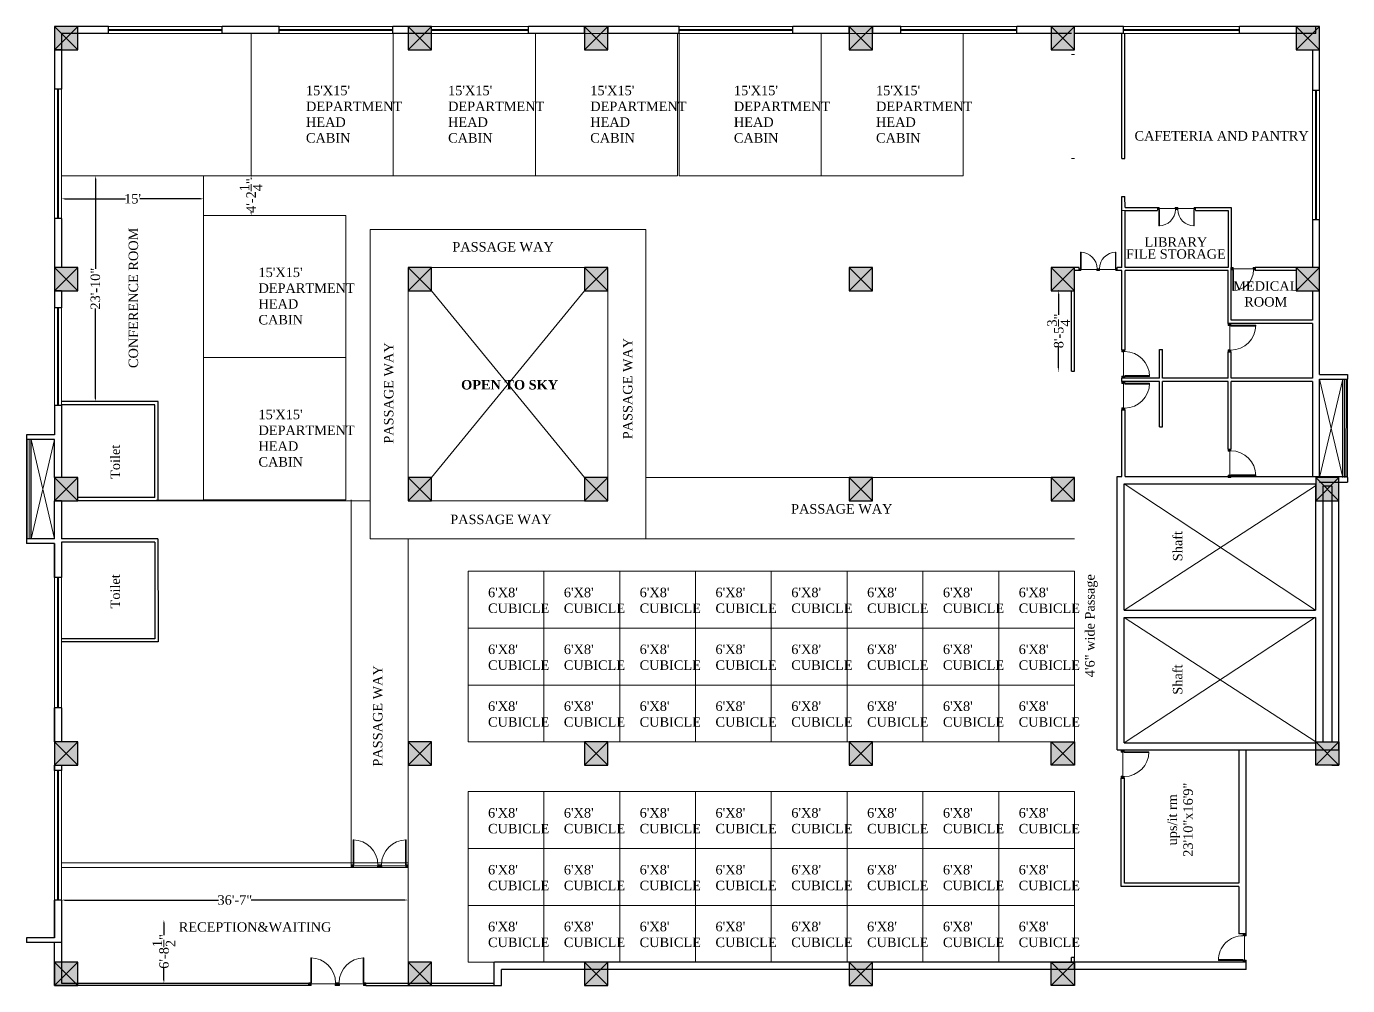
# Model space of a CAD drawing. Header units: inches. Extents: x 327481 to 195042051, y -335014 to 44773228.
# Drawn here: x 352058 to 353731, y -329941 to -328726 of the extents above; entities that cross this region are included whole.
import ezdxf

# ---------------------------------------------------------------- set-up
doc = ezdxf.new("R2010")
doc.units = ezdxf.units.IN
doc.header["$MEASUREMENT"] = 0
doc.linetypes.add('ACAD_ISO10W100', pattern=[18, 12, -3, 0, -3])
for name, color, linetype in [('AREA', 132, 'Continuous'), ('center', 146, 'Continuous'), ('PATHWAY', 19, 'Continuous')]:
    doc.layers.add(name, color=color, linetype=linetype)
for name, color, linetype, lineweight in [('column 1', 146, 'Continuous', 30), ('DOOR', 47, 'Continuous', 9), ('ele1', 1, 'Continuous', 13), ('FLOOR--', 11, 'Continuous', 13), ('furniture', 251, 'Continuous', 13), ('GLASS', 140, 'Continuous', 5), ('ser.duct', 131, 'Continuous', 5), ('TEXT', 7, 'Continuous', 0), ('WALL', 12, 'Continuous', 30)]:
    doc.layers.add(name, color=color, linetype=linetype, lineweight=lineweight)
doc.styles.get("Standard").update_dxf_attribs({"font": 'times.ttf', "height": 12})
doc.dimstyles.get("Standard").update_dxf_attribs({"dimtxt": 6, "dimasz": 4, "dimexe": 0, "dimexo": 0, "dimgap": 0.09, "dimtad": 0, "dimzin": 0, "dimdsep": 46, "dimlunit": 4, "dimtxsty": 'Standard', "dimcen": 0.09, "dimadec": 0, "dimazin": 0, "dimtfac": 1, "dimtofl": 0, "dimtmove": 0, "dimatfit": 3, "dimfxl": 0, "dimtolj": 1, "dimtzin": 0, "dimarcsym": 0})

# ---------------------------------------------------------------- blocks, each defined once
blk = doc.blocks.new('RTU')
at = {"layer": 'DOOR'}
for points in [[(2799511, -182811), (2799511, -182874), (2799551, -182874), (2799551, -182886), (2799611, -182886), (2799611, -182811)], [(2798637, -183716, 0.009156), (2798637, -183748), (2799511, -183748), (2799511, -183716)], [(2799611, -183811), (2799611, -183736), (2799551, -183736), (2799551, -183748), (2799511, -183748), (2799511, -183811)]]:
    blk.add_hatch(color=256, dxfattribs=at).paths.add_polyline_path(points)
at = {"layer": 'DOOR', "ltscale": 300}
for p, q in [((2799511, -182811), (2799511, -182874)), ((2799611, -182811), (2799511, -182811)), ((2799551, -182874), (2799511, -182874)), ((2799551, -182874), (2799551, -182886)), ((2799611, -182886), (2799551, -182886)), ((2799551, -182886), (2799551, -183736)), ((2799611, -182811), (2799611, -182886)), ((2798637, -183748), (2798637, -183716)), ((2798637, -183716), (2799511, -183716)), ((2799511, -183748), (2798637, -183748)), ((2799511, -183716), (2799511, -183748)), ((2799511, -183811), (2799511, -183748)), ((2799551, -183748), (2799511, -183748)), ((2799611, -183811), (2799511, -183811)), ((2799611, -183736), (2799551, -183736)), ((2799551, -183748), (2799551, -183736)), ((2799611, -183811), (2799611, -183736))]:
    blk.add_line(p, q, dxfattribs=at)
blk.add_arc((2799511, -183748), 874, 90, 180, dxfattribs=at)
blk = doc.blocks.new('COLUMN1')
at = {"layer": 'column 1'}
h = blk.add_hatch(color=256, dxfattribs=at)
h.paths.add_polyline_path([(1, 1), (0, 1), (0.5, 0.5)])
h.paths.add_polyline_path([(1, 1), (0.5, 0.5), (1, 0)])
h.paths.add_polyline_path([(0.5, 0.5), (0, 0), (1, 0)])
h.paths.add_polyline_path([(0.5, 0.5), (0, 1), (0, 0)])
at = {"layer": 'column 1', "lineweight": 0, "ltscale": 0.3}
for p, q in [((0, 1), (1, 0)), ((0, 0), (1, 1))]:
    blk.add_line(p, q, dxfattribs=at)
at = {"layer": 'column 1', "ltscale": 0.3}
for p, q in [((1, 1), (0, 1)), ((0, 1), (0, 0)), ((1, 0), (1, 1)), ((0, 0), (1, 0))]:
    blk.add_line(p, q, dxfattribs=at)
blk = doc.blocks.new('HFGHGF')
at = {"layer": 'DOOR'}
for points in [[(341497.2, -325932.9), (341499.5, -325932.9), (341499.5, -325931.4), (341499.9, -325931.4), (341499.9, -325929.3), (341497.2, -325929.3)], [(341533.2, -325929.3), (341530.5, -325929.3), (341530.5, -325931.4), (341531, -325931.4), (341531, -325932.9), (341533.2, -325932.9)]]:
    blk.add_hatch(color=256, dxfattribs=at).paths.add_polyline_path(points)
h = blk.add_hatch(color=256, dxfattribs=at)
edge = h.paths.add_edge_path()
edge.add_line((341531, -325932.9), (341529.8, -325932.9))
edge.add_line((341529.8, -325932.9), (341529.8, -325964.3))
edge.add_ellipse((341531, -325932.9), major_axis=(22.2, 22.2), ratio=1, start_angle=222.9017, end_angle=225)
edge.add_line((341531, -325964.3), (341531, -325932.9))
at = {"layer": 'DOOR', "ltscale": 300}
for p, q in [((341497.2, -325929.3), (341499.9, -325929.3)), ((341497.2, -325929.3), (341497.2, -325932.9)), ((341499.9, -325929.3), (341499.9, -325931.4)), ((341533.2, -325929.3), (341530.5, -325929.3)), ((341530.5, -325929.3), (341530.5, -325931.4)), ((341533.2, -325929.3), (341533.2, -325932.9)), ((341497.2, -325932.9), (341499.5, -325932.9)), ((341499.5, -325931.4), (341499.9, -325931.4)), ((341499.5, -325931.4), (341499.5, -325932.9)), ((341499.9, -325931.4), (341530.5, -325931.4)), ((341529.8, -325964.3), (341529.8, -325932.9)), ((341529.8, -325932.9), (341531, -325932.9)), ((341531, -325931.4), (341530.5, -325931.4)), ((341531, -325931.4), (341531, -325932.9)), ((341533.2, -325932.9), (341531, -325932.9)), ((341531, -325932.9), (341531, -325964.3)), ((341531, -325964.3), (341529.8, -325964.3))]:
    blk.add_line(p, q, dxfattribs=at)
blk.add_ellipse((341531, -325932.9), major_axis=(22.2, 22.2), ratio=1, start_param=2.356194, end_param=3.926991, dxfattribs=at)
blk = doc.blocks.new('FTUTFI')
at = {"layer": 'AREA', "lineweight": 0}
for p, q in [((364829.6, -328816.1), (364589.6, -328816.1)), ((364589.6, -328816.1), (364589.6, -328996.1)), ((364829.6, -328996.1), (364829.6, -328816.1)), ((364589.6, -328996.1), (364829.6, -328996.1))]:
    blk.add_line(p, q, dxfattribs=at)
blk = doc.blocks.new('RS')
at = {"layer": 'AREA', "lineweight": 0}
for p, q in [((364657.1, -328702.8), (364837.1, -328702.8)), ((364657.1, -328882.8), (364657.1, -328702.8)), ((364837.1, -328702.8), (364837.1, -328882.8)), ((364837.1, -328882.8), (364657.1, -328882.8))]:
    blk.add_line(p, q, dxfattribs=at)
blk = doc.blocks.new('*D33')
at = {"layer": 'AREA', "color": 0, "lineweight": -2}
for p, q in [((352106.7, -328944.4), (352183.5, -328944.4)), ((352278.6, -328944.4), (352201.8, -328944.4))]:
    blk.add_line(p, q, dxfattribs=at)
at = {"layer": 'AREA', "color": 0, "lineweight": 0}
for points in [[(352106.7, -328943.7), (352106.7, -328945.1), (352102.7, -328944.4)], [(352278.6, -328943.7), (352278.6, -328945.1), (352282.6, -328944.4)]]:
    blk.add_solid(points, dxfattribs=at)
at = {"layer": 'Defpoints', "color": 0, "lineweight": 0}
for p in [(352102.7, -328944.4), (352282.6, -328944.4), (352282.6, -328944.4)]:
    blk.add_point(p, dxfattribs=at)
at = {"layer": 'AREA', "color": 0, "lineweight": 0, "insert": (352192.6, -328944.4), "char_height": 12, "attachment_point": 5}
blk.add_mtext("\\A1;15'", dxfattribs=at)
blk = doc.blocks.new('*D34')
at = {"layer": 'AREA', "color": 0, "lineweight": -2}
for p, q in [((352145.5, -328915.2), (352145.5, -328915.2)), ((352145.5, -328919.2), (352145.5, -329033)), ((352145.5, -329197.2), (352145.5, -329083.4))]:
    blk.add_line(p, q, dxfattribs=at)
at = {"layer": 'AREA', "color": 0, "lineweight": 0}
for points in [[(352144.9, -328919.2), (352146.2, -328919.2), (352145.5, -328915.2)], [(352144.9, -329197.2), (352146.2, -329197.2), (352145.5, -329201.2)]]:
    blk.add_solid(points, dxfattribs=at)
at = {"layer": 'Defpoints', "color": 0, "lineweight": 0}
for p in [(352145.5, -328915.2), (352145.5, -329201.2), (352145.5, -329201.2)]:
    blk.add_point(p, dxfattribs=at)
at = {"layer": 'AREA', "color": 0, "lineweight": 0, "insert": (352145.5, -329058.2), "char_height": 12, "attachment_point": 5, "rotation": 90}
blk.add_mtext('\\A1;23\'-10"', dxfattribs=at)
blk = doc.blocks.new('*D35')
at = {"layer": 'AREA', "color": 0, "lineweight": -2}
for p, q in [((352342.7, -328919.2), (352342.7, -328919.6)), ((352342.7, -328961.4), (352342.7, -328961))]:
    blk.add_line(p, q, dxfattribs=at)
at = {"layer": 'AREA', "color": 0, "lineweight": 0}
for points in [[(352342, -328919.2), (352343.4, -328919.2), (352342.7, -328915.2)], [(352342, -328961.4), (352343.4, -328961.4), (352342.7, -328965.4)]]:
    blk.add_solid(points, dxfattribs=at)
at = {"layer": 'Defpoints', "color": 0, "lineweight": 0}
for p in [(352342.7, -328915.2), (352342.7, -328965.4), (352342.7, -328965.4)]:
    blk.add_point(p, dxfattribs=at)
at = {"layer": 'AREA', "color": 0, "lineweight": 0, "insert": (352342.7, -328940.3), "char_height": 12, "attachment_point": 5, "rotation": 90}
blk.add_mtext('\\A1;4\'-2{\\H1.000000x;\\S1/4;}"', dxfattribs=at)
blk = doc.blocks.new('*D36')
at = {"layer": 'AREA', "color": 0, "lineweight": -2}
for p, q in [((352232.3, -329861.1), (352232.3, -329877)), ((352232.3, -329933.6), (352232.3, -329917.7)), ((352232.3, -329937.6), (352232.3, -329937.6))]:
    blk.add_line(p, q, dxfattribs=at)
at = {"layer": 'AREA', "color": 0, "lineweight": 0}
for points in [[(352231.6, -329861.1), (352232.9, -329861.1), (352232.3, -329857.1)], [(352231.6, -329933.6), (352232.9, -329933.6), (352232.3, -329937.6)]]:
    blk.add_solid(points, dxfattribs=at)
at = {"layer": 'Defpoints', "color": 0, "lineweight": 0}
for p in [(352232.3, -329857.1), (352232.3, -329857.1), (352232.3, -329937.6)]:
    blk.add_point(p, dxfattribs=at)
at = {"layer": 'AREA', "color": 0, "lineweight": 0, "insert": (352232.3, -329897.4), "char_height": 12, "attachment_point": 5, "rotation": 90}
blk.add_mtext('\\A1;6\'-8{\\H1.000000x;\\S1/2;}"', dxfattribs=at)
blk = doc.blocks.new('*D37')
at = {"layer": 'AREA', "color": 0, "lineweight": -2}
for p, q in [((352102.6, -329832.3), (352102.6, -329832.3)), ((352106.6, -329832.3), (352301.5, -329832.3)), ((352537.5, -329832.3), (352342.7, -329832.3))]:
    blk.add_line(p, q, dxfattribs=at)
at = {"layer": 'AREA', "color": 0, "lineweight": 0}
for points in [[(352106.6, -329831.6), (352106.6, -329833), (352102.6, -329832.3)], [(352537.5, -329831.6), (352537.5, -329833), (352541.5, -329832.3)]]:
    blk.add_solid(points, dxfattribs=at)
at = {"layer": 'Defpoints', "color": 0, "lineweight": 0}
for p in [(352102.6, -329832.3), (352541.5, -329832.3), (352541.5, -329832.3)]:
    blk.add_point(p, dxfattribs=at)
at = {"layer": 'AREA', "color": 0, "lineweight": 0, "insert": (352322.1, -329832.3), "char_height": 12, "attachment_point": 5}
blk.add_mtext('\\A1;36\'-7"', dxfattribs=at)
blk = doc.blocks.new('THR')
at = {"layer": 'AREA', "lineweight": 0}
for p, q in [((365262.4, -329715.9), (365166.4, -329715.9)), ((365166.4, -329715.9), (365166.4, -329787.9)), ((365262.4, -329787.9), (365262.4, -329715.9)), ((365166.4, -329787.9), (365262.4, -329787.9))]:
    blk.add_line(p, q, dxfattribs=at)
blk = doc.blocks.new('EQEJ')
at = {"layer": 'AREA', "lineweight": 0}
blk.add_blockref('THR', (0, 0), dxfattribs=at)
at = {"layer": 'TEXT', "color": 0, "insert": (365191.7, -329736.7), "char_height": 12, "width": 37.428, "attachment_point": 1}
blk.add_mtext("6'X8'\\PCUBICLE", dxfattribs=at)
blk = doc.blocks.new('*D38')
at = {"layer": 'Defpoints', "color": 0, "lineweight": 0}
for p in [(353381.5, -329060.9), (353365.3, -329162.5), (353381.5, -329162.5)]:
    blk.add_point(p, dxfattribs=at)
at = {"layer": 'PATHWAY', "color": 0, "lineweight": -2}
for p, q in [((353365.6, -329060.9), (353365.3, -329060.9)), ((353365.3, -329064.9), (353365.3, -329091.4)), ((353365.3, -329158.5), (353365.3, -329132)), ((353365.6, -329162.5), (353365.3, -329162.5))]:
    blk.add_line(p, q, dxfattribs=at)
at = {"layer": 'PATHWAY', "color": 0, "lineweight": 0}
for points in [[(353364.6, -329064.9), (353365.9, -329064.9), (353365.3, -329060.9)], [(353364.6, -329158.5), (353365.9, -329158.5), (353365.3, -329162.5)]]:
    blk.add_solid(points, dxfattribs=at)
at = {"layer": 'PATHWAY', "color": 0, "lineweight": 0, "insert": (353365.3, -329111.7), "char_height": 12, "attachment_point": 5, "rotation": 90}
blk.add_mtext('\\A1;8\'-5{\\H1.000000x;\\S3/4;}"', dxfattribs=at)

msp = doc.modelspace()

# ---------------------------------------------------------------- hatches: boundary and pattern name
at = {"layer": 'GLASS'}
for points in [[(352162.158, -328729.884), (352162.158, -328731.384), (352306.158, -328731.384), (352306.158, -328729.884)], [(352378.158, -328729.884), (352378.158, -328731.384), (352522.158, -328731.384), (352522.158, -328729.884)], [(352694.052, -328731.423), (352694.052, -328729.923), (352571.052, -328729.923), (352571.052, -328731.423)], [(353028.587, -328731.423), (353028.587, -328729.923), (352884.587, -328729.923), (352884.587, -328731.423)], [(353312.413, -328731.423), (353312.413, -328729.923), (353165.413, -328729.923), (353165.413, -328731.423)], [(353594.456, -328731.423), (353594.456, -328729.923), (353447.456, -328729.923), (353447.456, -328731.423)], [(352097.395, -328969.345), (352098.895, -328969.345), (352098.895, -328805.345), (352097.395, -328805.345)], [(353690.395, -328970.647), (353691.895, -328970.647), (353691.895, -328806.647), (353690.395, -328806.647)], [(352097.395, -329206.237), (352098.895, -329206.237), (352098.895, -329082.237), (352097.395, -329082.237)], [(352097.395, -329424.063), (352097.395, -329589.063), (352098.895, -329589.063), (352098.895, -329424.063)], [(352097.395, -329668.316), (352097.395, -329832.316), (352098.895, -329832.316), (352098.895, -329668.316)]]:
    msp.add_hatch(color=256, dxfattribs=at).paths.add_polyline_path(points)

# ---------------------------------------------------------------- linework, layer by layer
at = {"layer": 'AREA', "lineweight": 0}
for p, q in [((352282.61, -329325.42), (352282.61, -328915.203)), ((352102.615, -329326.78), (352282.61, -329325.42)), ((352224.791, -329326.78), (352493.509, -329326.78)), ((352102.675, -329785.173), (352541.509, -329785.173)), ((352102.675, -329791.173), (352541.509, -329791.173)), ((352541.509, -329791.173), (352541.509, -329911.083))]:
    msp.add_line(p, q, dxfattribs=at)
at = {"layer": 'ele1', "ltscale": 0.3}
for p, q in [((353725.221, -329297.237), (353725.223, -329172.775)), ((353731.129, -329297.237), (353731.132, -329172.775)), ((353690.728, -329465.453), (353448.429, -329305.263)), ((353448.429, -329465.453), (353690.728, -329307.887)), ((353690.728, -329474.19), (353448.429, -329633.088)), ((353448.429, -329474.513), (353690.748, -329632.063))]:
    msp.add_line(p, q, dxfattribs=at)
msp.add_lwpolyline([(352058.172, -329375.062), (352058.172, -329249.01), (352064.084, -329249.01), (352064.084, -329375.062)], close=True, dxfattribs=at)
msp.add_lwpolyline([(352058.172, -329886.09), (352064.084, -329886.09)], dxfattribs=at)
at = {"layer": 'FLOOR--'}
msp.add_line((353445.321, -328959.345), (353449.304, -328959.345), dxfattribs=at)
at = {"layer": 'furniture'}
for p, q in [((352306.158, -328726.104), (352162.158, -328726.104)), ((352306.158, -328735.164), (352162.158, -328735.164)), ((352522.158, -328726.104), (352378.158, -328726.104)), ((352522.158, -328735.164), (352378.158, -328735.164)), ((352694.052, -328726.143), (352571.052, -328726.143)), ((352694.052, -328735.203), (352571.052, -328735.203)), ((353028.587, -328726.143), (352884.587, -328726.143)), ((353028.587, -328735.203), (352884.587, -328735.203)), ((353312.413, -328726.143), (353165.413, -328726.143)), ((353312.413, -328735.203), (353165.413, -328735.203)), ((353594.456, -328726.143), (353447.456, -328726.143)), ((353594.456, -328735.203), (353447.456, -328735.203)), ((353385.456, -328761.647), (353381.456, -328761.647)), ((352093.615, -328969.345), (352093.615, -328805.345)), ((352102.675, -328969.345), (352102.675, -328805.345)), ((353686.615, -328970.647), (353686.615, -328806.647)), ((353695.675, -328970.647), (353695.675, -328806.647)), ((353385.456, -328893.316), (353381.456, -328893.316)), ((353490.593, -328955.345), (353490.593, -328959.345)), ((353538.59, -328955.345), (353538.59, -328959.345)), ((352567.052, -329031.345), (352571.052, -329031.345)), ((352790.587, -329031.345), (352794.587, -329031.345)), ((353355.913, -329031.345), (353355.913, -329035.344)), ((352765.043, -329297.237), (352571.052, -329060.889)), ((352765.043, -329060.889), (352571.052, -329297.237)), ((352093.615, -329206.237), (352093.615, -329082.237)), ((352102.675, -329206.237), (352102.675, -329082.237)), ((352567.052, -329297.237), (352571.052, -329297.237)), ((353355.913, -329301.237), (353355.913, -329297.237)), ((353129.413, -329326.78), (353129.413, -329322.78)), ((353103.869, -329326.78), (353099.869, -329326.78)), ((352093.615, -329589.063), (352093.615, -329424.063)), ((352102.675, -329589.063), (352102.675, -329424.063)), ((352224.789, -329501.564), (352224.789, -329459.564)), ((353099.869, -329632.063), (353103.869, -329632.063)), ((353099.869, -329632.063), (353099.869, -329636.07)), ((352093.615, -329832.316), (352093.615, -329668.316)), ((352102.675, -329832.316), (352102.675, -329668.316)), ((352567.052, -329911.083), (352571.052, -329911.083)), ((353381.448, -329911.084), (353385.446, -329911.084))]:
    msp.add_line(p, q, dxfattribs=at)
msp.add_lwpolyline([(352541.509, -329326.78), (352541.509, -329031.345), (352794.587, -329031.345), (352794.587, -329326.78)], close=True, dxfattribs=at)
at = {"layer": 'GLASS', "ltscale": 0.3}
for p, q in [((353727.07, -329297.237), (353727.073, -329172.775)), ((353729.156, -329297.237), (353729.159, -329172.775)), ((352060.069, -329375.062), (352060.069, -329249.01)), ((352062.372, -329375.062), (352062.372, -329249.01))]:
    msp.add_line(p, q, dxfattribs=at)
at = {"layer": 'GLASS'}
for points in [[(352162.158, -328729.884), (352306.158, -328729.884)], [(352306.158, -328731.384), (352162.158, -328731.384)], [(352378.158, -328729.884), (352522.158, -328729.884)], [(352522.158, -328731.384), (352378.158, -328731.384)], [(352571.052, -328729.923), (352694.052, -328729.923)], [(352694.052, -328731.423), (352571.052, -328731.423)], [(352884.587, -328729.923), (353028.587, -328729.923)], [(353028.587, -328731.423), (352884.587, -328731.423)], [(353165.413, -328729.923), (353312.413, -328729.923), (353312.413, -328731.423), (353165.413, -328731.423)], [(353447.456, -328729.923), (353594.456, -328729.923), (353594.456, -328731.423), (353447.456, -328731.423)], [(352098.895, -329082.237), (352098.895, -329206.237), (352097.395, -329206.237), (352097.395, -329082.237)], [(352098.895, -329424.063), (352098.895, -329589.063), (352097.395, -329589.063), (352097.395, -329424.063)], [(352098.895, -329668.316), (352098.895, -329832.316), (352097.395, -329832.316), (352097.395, -329668.316)]]:
    msp.add_lwpolyline(points, dxfattribs=at)
for points in [[(352097.395, -328805.345), (352098.895, -328805.345), (352098.895, -328969.345), (352097.395, -328969.345)], [(353690.395, -328806.647), (353691.895, -328806.647), (353691.895, -328970.647), (353690.395, -328970.647)]]:
    msp.add_lwpolyline(points, close=True, dxfattribs=at)
at = {"layer": 'PATHWAY', "lineweight": 0}
for p, q in [((352842.587, -329297.237), (353355.913, -329297.237)), ((352469.509, -329791.173), (352469.509, -329325.42)), ((352541.509, -329791.173), (352541.509, -329374.78)), ((352842.587, -329374.78), (353385.456, -329374.78))]:
    msp.add_line(p, q, dxfattribs=at)
msp.add_lwpolyline([(352493.509, -328983.345), (352842.587, -328983.345), (352842.587, -329374.78), (352493.509, -329374.78)], close=True, dxfattribs=at)
msp.add_lwpolyline([(352541.509, -329031.345), (352794.587, -329031.345), (352794.587, -329326.78), (352541.509, -329326.78), (352541.509, -329031.345)], dxfattribs=at)
at = {"layer": 'ser.duct', "linetype": 'ACAD_ISO10W100', "ltscale": 400}
for p, q in [((353695.673, -329297.237), (353725.223, -329172.775)), ((353695.675, -329172.775), (353725.221, -329297.237)), ((352064.084, -329375.062), (352093.622, -329249.01)), ((352064.084, -329249.01), (352093.622, -329375.062))]:
    msp.add_line(p, q, dxfattribs=at)
at = {"layer": 'TEXT'}
msp.add_line((352123.16, -329056.886), (352123.16, -329060.886), dxfattribs=at)
at = {"layer": 'WALL'}
for p, q in [((352102.615, -328735.203), (352102.615, -328805.345)), ((352162.158, -328735.203), (352102.615, -328735.203)), ((352162.158, -328726.104), (352123.158, -328726.104)), ((352123.158, -328735.203), (352123.158, -328726.104)), ((352162.158, -328735.203), (352162.158, -328726.104)), ((352378.158, -328726.104), (352306.158, -328726.104)), ((352306.158, -328735.203), (352306.158, -328726.104)), ((352378.158, -328735.203), (352306.158, -328735.203)), ((352378.158, -328735.203), (352378.158, -328726.104)), ((352571.052, -328726.104), (352522.158, -328726.104)), ((352522.158, -328735.203), (352522.158, -328726.104)), ((352571.052, -328735.203), (352522.158, -328735.203)), ((352571.052, -328735.203), (352571.052, -328726.104)), ((352765.048, -328726.104), (352694.052, -328726.104)), ((352694.052, -328735.203), (352694.052, -328726.104)), ((352765.043, -328735.203), (352694.052, -328735.203)), ((352765.043, -328735.203), (352765.043, -328726.104)), ((352884.587, -328726.104), (352794.586, -328726.104)), ((352794.587, -328726.104), (352794.587, -328735.203)), ((352884.587, -328735.203), (352794.587, -328735.203)), ((352884.587, -328735.203), (352884.587, -328726.104)), ((353099.869, -328726.104), (353028.587, -328726.104)), ((353028.587, -328735.203), (353028.587, -328726.104)), ((353099.869, -328735.203), (353028.587, -328735.203)), ((353099.869, -328735.203), (353099.869, -328726.104)), ((353165.413, -328726.104), (353129.413, -328726.104)), ((353129.413, -328726.104), (353129.413, -328735.203)), ((353165.413, -328735.203), (353129.413, -328735.203)), ((353165.413, -328735.203), (353165.413, -328726.104)), ((353355.913, -328726.104), (353312.413, -328726.104)), ((353312.413, -328735.203), (353312.413, -328726.104)), ((353381.456, -328735.203), (353312.413, -328735.203)), ((353355.913, -328726.104), (353355.913, -328735.203)), ((353447.456, -328726.104), (353385.456, -328726.104)), ((353385.456, -328735.203), (353385.456, -328726.104)), ((353447.456, -328735.203), (353385.456, -328735.203)), ((353445.322, -328893.316), (353445.323, -328735.203)), ((353447.456, -328735.203), (353447.456, -328726.104)), ((353449.303, -328893.316), (353449.299, -328735.203)), ((353690.748, -328726.104), (353594.456, -328726.104)), ((353594.456, -328735.203), (353594.456, -328726.104)), ((353690.748, -328735.203), (353594.456, -328735.203)), ((353690.748, -328735.203), (353690.748, -328726.104)), ((352093.615, -328755.647), (352093.615, -328805.345)), ((352102.615, -328755.647), (352093.615, -328755.647)), ((353686.615, -328755.647), (353686.615, -328806.647)), ((353686.615, -328755.647), (353695.675, -328755.647)), ((353695.675, -328806.647), (353695.675, -328755.647)), ((352102.615, -328805.345), (352093.615, -328805.345)), ((353686.615, -328806.647), (353695.675, -328806.647)), ((353445.321, -328893.316), (353449.303, -328893.316)), ((353445.321, -329031.345), (353445.322, -328941.312)), ((353445.321, -328941.312), (353449.304, -328941.312)), ((353449.305, -328955.345), (353449.304, -328941.312)), ((353449.305, -328955.345), (353490.593, -328955.345)), ((353538.59, -328955.345), (353583.878, -328955.345)), ((353583.878, -328955.345), (353583.878, -329031.345)), ((352093.615, -328969.345), (352093.615, -329031.345)), ((352102.615, -328969.345), (352093.615, -328969.345)), ((352102.615, -328969.345), (352102.615, -329031.345)), ((353449.306, -329031.345), (353449.305, -328959.345)), ((353449.305, -328959.345), (353490.593, -328959.345)), ((353538.59, -328959.345), (353579.878, -328959.345)), ((353579.878, -328959.345), (353579.878, -329031.345)), ((353686.615, -328970.647), (353686.615, -329031.36)), ((353686.615, -328970.647), (353695.675, -328970.647)), ((353695.675, -329031.36), (353695.675, -328970.647)), ((352102.615, -329031.345), (352093.615, -329031.345)), ((353385.456, -329031.345), (353381.456, -329031.345)), ((353391.391, -329031.345), (353385.456, -329031.345)), ((353391.391, -329035.345), (353385.456, -329035.345)), ((353391.391, -329035.345), (353391.391, -329031.345)), ((353445.321, -329031.345), (353439.387, -329031.345)), ((353439.387, -329035.345), (353439.387, -329031.345)), ((353445.321, -329035.345), (353439.387, -329035.345)), ((353445.321, -329135.669), (353445.321, -329035.345)), ((353579.878, -329031.345), (353449.306, -329031.345)), ((353449.309, -329135.669), (353449.306, -329035.345)), ((353579.893, -329035.345), (353449.306, -329035.345)), ((353579.893, -329102.114), (353579.893, -329035.345)), ((353583.88, -329098.11), (353583.878, -329031.345)), ((353613.956, -329031.345), (353613.956, -329035.345)), ((353666.131, -329031.345), (353613.956, -329031.345)), ((353666.131, -329035.345), (353613.956, -329035.345)), ((352093.615, -329060.889), (352093.615, -329082.237)), ((352102.615, -329060.889), (352093.615, -329060.889)), ((352102.615, -329060.886), (352102.615, -329082.237)), ((353381.456, -329162.519), (353381.456, -329060.889)), ((353385.456, -329162.519), (353385.456, -329060.889)), ((353686.615, -329060.889), (353686.615, -329098.111)), ((353695.675, -329166.867), (353695.675, -329060.889)), ((352102.615, -329082.237), (352093.615, -329082.237)), ((353686.615, -329102.116), (353579.893, -329102.114)), ((353686.615, -329098.11), (353583.88, -329098.11)), ((353686.615, -329102.116), (353686.615, -329171.67)), ((353445.321, -329135.669), (353449.311, -329135.669)), ((353492.958, -329171.669), (353492.958, -329135.194)), ((353492.958, -329135.194), (353496.958, -329135.194)), ((353496.958, -329171.669), (353496.958, -329135.194)), ((353579.893, -329171.67), (353579.893, -329138.114)), ((353579.893, -329138.114), (353583.885, -329138.114)), ((353583.881, -329171.67), (353583.881, -329138.114)), ((353381.456, -329162.519), (353385.456, -329162.519)), ((353492.958, -329171.669), (353445.321, -329171.669)), ((353445.321, -329175.672), (353445.321, -329171.669)), ((353492.958, -329175.673), (353445.321, -329175.672)), ((353492.958, -329233.034), (353492.958, -329175.673)), ((353579.893, -329171.67), (353496.958, -329171.669)), ((353579.893, -329175.674), (353496.958, -329175.673)), ((353496.958, -329233.034), (353496.958, -329175.673)), ((353579.892, -329261.237), (353579.893, -329175.674)), ((353686.615, -329171.67), (353583.881, -329171.67)), ((353686.615, -329175.675), (353583.881, -329175.674)), ((353583.883, -329261.237), (353583.881, -329175.674)), ((353686.615, -329175.675), (353686.615, -329296.203)), ((353695.671, -329172.775), (353731.132, -329172.775)), ((353695.673, -329297.237), (353695.676, -329172.776)), ((353695.675, -329166.867), (353731.155, -329166.867)), ((353725.221, -329297.237), (353725.223, -329172.775)), ((353731.129, -329297.237), (353731.132, -329172.775)), ((353731.132, -329166.867), (353731.132, -329172.775)), ((352093.615, -329206.237), (352093.615, -329243.101)), ((352102.615, -329206.237), (352093.615, -329206.237)), ((352224.791, -329201.233), (352102.615, -329201.232)), ((352220.791, -329205.233), (352102.615, -329205.232)), ((352102.675, -329206.237), (352102.615, -329297.237)), ((352220.791, -329322.78), (352220.791, -329205.233)), ((352224.791, -329326.78), (352224.791, -329201.233)), ((353445.32, -329211.672), (353449.311, -329211.672)), ((353445.326, -329296.203), (353445.323, -329211.672)), ((353449.313, -329296.203), (353449.311, -329211.672)), ((353492.958, -329233.034), (353496.958, -329233.034)), ((352093.615, -329243.101), (352058.175, -329243.101)), ((352058.175, -329243.101), (352058.175, -329249.01)), ((352093.622, -329249.01), (352058.175, -329249.01)), ((352093.622, -329297.237), (352093.622, -329249.01)), ((353579.892, -329261.237), (353583.883, -329261.237)), ((352102.615, -329297.237), (352093.622, -329297.237)), ((353439.369, -329642.163), (353439.369, -329296.203)), ((353439.369, -329296.203), (353445.326, -329296.203)), ((353448.429, -329465.453), (353448.429, -329305.263)), ((353448.429, -329305.263), (353690.748, -329305.263)), ((353449.313, -329296.203), (353731.129, -329296.203)), ((353690.748, -329465.453), (353690.748, -329306.297)), ((353695.673, -329303.145), (353731.129, -329303.145)), ((353699.788, -329307.887), (353699.788, -329632.078)), ((353699.788, -329307.887), (353711.231, -329307.887)), ((353711.231, -329307.887), (353711.231, -329632.078)), ((353720.291, -329641.138), (353720.289, -329303.145)), ((353731.129, -329297.237), (353731.129, -329303.145)), ((352220.791, -329322.78), (352123.263, -329322.78)), ((352123.263, -329326.78), (352123.263, -329322.78)), ((352093.622, -329375.062), (352093.622, -329326.78)), ((352102.615, -329326.78), (352093.622, -329326.78)), ((352102.615, -329326.78), (352093.622, -329326.78)), ((352102.615, -329326.78), (352102.615, -329375.062)), ((352224.791, -329326.78), (352123.263, -329326.78)), ((352224.791, -329326.78), (352220.791, -329326.78)), ((353381.453, -329326.78), (353385.456, -329326.78)), ((352058.175, -329375.062), (352058.175, -329380.971)), ((352093.622, -329375.062), (352058.175, -329375.062)), ((352220.791, -329375.062), (352102.615, -329375.062)), ((352220.791, -329375.061), (352220.791, -329375.062)), ((352224.787, -329375.062), (352220.791, -329375.061)), ((352224.787, -329375.062), (352224.789, -329505.562)), ((352093.615, -329380.971), (352058.175, -329380.971)), ((352093.615, -329380.971), (352093.615, -329424.063)), ((352102.615, -329379.062), (352102.615, -329424.063)), ((352220.791, -329379.062), (352102.615, -329379.062)), ((352220.791, -329379.062), (352220.791, -329501.562)), ((352102.615, -329424.063), (352093.615, -329424.063)), ((353448.429, -329465.453), (353690.728, -329465.453)), ((353448.429, -329633.088), (353448.429, -329474.513)), ((353448.429, -329474.513), (353690.728, -329474.513)), ((353690.748, -329632.063), (353690.748, -329474.513)), ((352220.791, -329501.562), (352102.615, -329501.563)), ((352224.789, -329505.562), (352102.615, -329505.563)), ((352093.615, -329589.063), (352093.615, -329632.063)), ((352102.615, -329589.063), (352093.615, -329589.063)), ((352102.615, -329589.063), (352102.615, -329632.063)), ((352102.615, -329632.063), (352093.615, -329632.063)), ((353439.369, -329642.163), (353720.291, -329642.163)), ((353448.429, -329633.088), (353690.748, -329633.088)), ((353593.495, -329642.163), (353593.495, -329811.083)), ((353602.555, -329875.083), (353602.555, -329642.163)), ((353690.748, -329632.078), (353690.748, -329632.063)), ((353699.788, -329632.078), (353711.231, -329632.078)), ((352093.615, -329661.606), (352093.615, -329668.316)), ((352093.615, -329661.606), (352102.615, -329661.606)), ((352102.615, -329668.316), (352093.615, -329668.316)), ((352102.615, -329661.606), (352102.615, -329668.316)), ((353711.231, -329661.606), (353720.291, -329661.606)), ((353444.575, -329815.083), (353444.575, -329678.163)), ((353444.575, -329678.163), (353448.575, -329678.163)), ((353448.575, -329811.083), (353448.575, -329678.163)), ((353593.495, -329811.083), (353448.575, -329811.083)), ((353593.495, -329815.083), (353444.575, -329815.083)), ((353593.495, -329815.083), (353593.495, -329875.083)), ((352093.615, -329832.316), (352093.615, -329880.181)), ((352102.615, -329832.316), (352093.615, -329832.316)), ((352102.615, -329832.316), (352102.615, -329886.09)), ((353602.555, -329875.083), (353593.495, -329875.083)), ((352093.615, -329880.181), (352058.175, -329880.181)), ((352058.175, -329880.181), (352058.175, -329886.09)), ((352093.615, -329886.089), (352058.175, -329886.09)), ((352102.614, -329886.09), (352058.175, -329886.09)), ((352571.052, -329920.064), (352571.052, -329911.083)), ((352650.655, -329920.064), (352650.655, -329911.083)), ((353602.555, -329911.083), (352650.918, -329911.083)), ((353381.456, -329911.083), (353381.456, -329905.083)), ((353385.456, -329905.083), (353381.456, -329905.083)), ((353385.456, -329920.388), (353385.456, -329905.083)), ((353602.555, -329920.064), (353602.555, -329911.083)), ((352650.655, -329940.626), (352650.655, -329920.064)), ((353602.555, -329920.064), (352659.655, -329920.064)), ((353593.495, -329920.064), (352659.715, -329920.064)), ((352415.885, -329940.626), (352415.885, -329937.026)), ((352487.885, -329940.626), (352487.885, -329937.026))]:
    msp.add_line(p, q, dxfattribs=at)
for points in [[(352093.615, -329424.063), (352093.615, -329380.971)], [(352093.615, -329632.063), (352093.615, -329589.063)], [(352093.615, -329668.316), (352093.615, -329661.606)], [(352093.615, -329880.181), (352093.615, -329832.316)], [(352415.885, -329940.626), (352093.615, -329940.626), (352093.615, -329886.089)], [(352102.615, -329886.09), (352102.615, -329937.626), (352415.885, -329937.626)], [(352487.885, -329940.626), (352659.655, -329940.626), (352659.655, -329920.064)], [(352487.885, -329937.626), (352650.655, -329937.626)]]:
    msp.add_lwpolyline(points, dxfattribs=at)

# ---------------------------------------------------------------- block references
at = {"layer": 'AREA', "lineweight": 0}
for name, p in [('FTUTFI', (-12486.847, 80.885)), ('RS', (-12314.407, -32.359)), ('RS', (-12134.407, -32.359)), ('RS', (-11954.407, -32.359)), ('RS', (-11772.534, -32.359)), ('RS', (-11592.534, -32.359)), ('RS', (-12374.511, -262.576)), ('RS', (-12374.511, -442.576))]:
    msp.add_blockref(name, p, dxfattribs=at)
at = {"layer": 'center', "yscale": 29.5434782608645, "zscale": 39.3913043478359}
for p, xscale, rotation in [((352123.158, -328755.647), 29.5434782608645, 90), ((352571.052, -328755.647), 29.5434782608645, 90), ((352794.587, -328755.647), 29.5434782608645, 90), ((353129.413, -328755.647), 29.5434782608645, 90), ((353385.456, -328755.647), 29.5434782608645, 90), ((353695.675, -328755.647), 29.5434782608645, 90), ((352123.158, -329060.889), 29.5434782608645, 90), ((352571.052, -329060.889), 29.5434782608645, 90), ((352794.587, -329060.889), 29.5434782608645, 90), ((353129.413, -329060.889), 29.5434782608645, 90), ((353385.456, -329060.889), 29.5434782608645, 90), ((353695.675, -329060.889), 29.5434782608645, 90), ((352123.166, -329326.78), 29.5434782608645, 90), ((352571.052, -329326.78), 29.5434782608645, 90), ((352794.587, -329326.78), 29.5434782608645, 90), ((353129.413, -329326.78), 29.5434782608645, 90), ((353385.456, -329326.78), 29.5434782608645, 90), ((352123.158, -329661.606), 29.5434782608645, 90), ((352571.052, -329661.606), 29.5434782608645, 90), ((352794.587, -329661.606), 29.5434782608645, 90), ((353129.413, -329661.606), 29.5434782608645, 90), ((353355.913, -329661.606), -29.5434782608645, 270), ((353690.748, -329661.606), -29.5434782608645, 270), ((352123.158, -329940.626), 29.5434782608645, 90), ((352571.052, -329940.626), 29.5434782608645, 90), ((352794.587, -329940.626), 29.5434782608645, 90), ((353129.413, -329940.626), 29.5434782608645, 90), ((353355.913, -329940.626), -29.5434782608645, 270)]:
    msp.add_blockref('COLUMN1', p, dxfattribs=dict(at, xscale=xscale, rotation=rotation))
at = {"layer": 'center', "lineweight": 25, "xscale": 29.5434782608645, "yscale": 29.5434782608645, "zscale": 39.3913043478359, "rotation": 90}
msp.add_blockref('COLUMN1', (353720.291, -329326.78), dxfattribs=at)
at = {"layer": 'DOOR'}
for p, xscale, yscale, zscale, rotation in [((357901.755, -396141.297), -0.02399831927323248, 0.0239983192877844, 0.02399831926878464, 270), ((349127.428, -396141.297), 0.02399831927323248, 0.02399831927323248, 0.02399831927323248, 90), ((357802.552, -261849.394), 0.02399831927323248, 0.02399831927323248, 0.02399831927323248, 270), ((349028.225, -261849.394), -0.02399831927323248, 0.0239983192877844, 0.02399831926878464, 90), ((359098.294, -413019.666), -0.02999999997700797, 0.0300000000061118, 0.02999999997065208, 270), ((454365.878, -335719.32), 0.03599999996367842, 0.03599999996367842, 0.03599999996367842, 180), ((454231.306, -335792.878), 0.03599999996367842, 0.03599999996367842, 0.03599999996367842, 180), ((454230.56, -336259.369), 0.03599999996367842, 0.03599999996367842, 0.03599999996367842, 180), ((359086.715, -229005.188), 0.03599999996367842, 0.03599999996367842, 0.03599999996367842, 270), ((345924.303, -229005.188), -0.03599999996367842, 0.03599999996367842, 0.03599999995395007, 90), ((359033.091, -229154.641), 0.03599999996367842, 0.03599999996367842, 0.03599999996367842, 270), ((345870.679, -229154.641), -0.03599999996367842, 0.03599999996367842, 0.03599999995395007, 90)]:
    msp.add_blockref('RTU', p, dxfattribs=dict(at, xscale=xscale, yscale=yscale, zscale=zscale, rotation=rotation))
at = {"layer": 'DOOR', "xscale": -0.03599999996367842, "yscale": 0.03599999996367842, "zscale": 0.03599999995395007}
for p in [(454231.306, -322554.463), (454365.877, -322680.03)]:
    msp.add_blockref('RTU', p, dxfattribs=at)
at = {"layer": 'furniture', "rotation": 270}
msp.add_blockref('HFGHGF', (679531.833, 11622.166), dxfattribs=at)
at = {"layer": 'PATHWAY', "lineweight": 0}
for p in [(-12548.979, 299.851), (-12452.979, 299.851), (-12356.979, 299.851), (-12260.979, 299.851), (-12164.979, 299.851), (-12068.979, 299.851), (-11972.979, 299.851), (-11876.979, 299.851), (-12548.979, 227.851), (-12452.979, 227.851), (-12356.979, 227.851), (-12260.979, 227.851), (-12164.979, 227.851), (-12068.979, 227.851), (-11972.979, 227.851), (-11876.979, 227.851), (-12548.979, 155.851), (-12452.979, 155.851), (-12356.979, 155.851), (-12260.979, 155.851), (-12164.979, 155.851), (-12068.979, 155.851), (-11972.979, 155.851), (-11876.979, 155.851), (-12548.979, 20.83), (-12452.979, 20.83), (-12356.979, 20.83), (-12260.979, 20.83), (-12164.979, 20.83), (-12068.979, 20.83), (-11972.979, 20.83), (-11876.979, 20.83), (-12548.979, -51.17), (-12452.979, -51.17), (-12356.979, -51.17), (-12260.979, -51.17), (-12164.979, -51.17), (-12068.979, -51.17), (-11972.979, -51.17), (-11876.979, -51.17), (-12548.979, -123.17), (-12452.979, -123.17), (-12356.979, -123.17), (-12260.979, -123.17), (-12164.979, -123.17), (-12068.979, -123.17), (-11972.979, -123.17), (-11876.979, -123.17)]:
    msp.add_blockref('EQEJ', p, dxfattribs=at)

# ---------------------------------------------------------------- texts
at = {"layer": 'TEXT', "color": 0, "char_height": 12, "attachment_point": 1}
for s, insert, width in [("15'X15'\\PDEPARTMENT \\PHEAD \\PCABIN", (352412.146, -328801.247), 37.42754), ("15'X15'\\PDEPARTMENT \\PHEAD \\PCABIN", (352592.146, -328801.247), 37.42754), ("15'X15'\\PDEPARTMENT \\PHEAD \\PCABIN", (352772.146, -328801.247), 37.42754), ("15'X15'\\PDEPARTMENT \\PHEAD \\PCABIN", (352954.019, -328801.247), 37.42754), ("15'X15'\\PDEPARTMENT \\PHEAD \\PCABIN", (353134.019, -328801.247), 37.42754), ('\\P{\\W6.03372; }PASSAGE WAY', (352570.173, -328979.16), 178.42134), ("15'X15'\\PDEPARTMENT \\PHEAD \\PCABIN", (352352.042, -329031.464), 37.42754), ("15'X15'\\PDEPARTMENT \\PHEAD \\PCABIN", (352352.042, -329211.464), 37.42754), ('\\P{\\W6.03372; }PASSAGE WAY', (352999.114, -329310.91), 178.42134), ('\\P{\\W6.03372; }PASSAGE WAY', (352567.503, -329324.303), 178.42134)]:
    msp.add_mtext(s, dxfattribs=dict(at, insert=insert, width=width))
at = {"layer": 'TEXT', "linetype": 'ByBlock', "lineweight": 30, "char_height": 12, "width": 357.74515, "attachment_point": 2}
for s, insert in [('CAFETERIA AND PANTRY', (353571.659, -328858.655)), ('FILE STORAGE', (353513.719, -329008.245)), ('LIBRARY', (353513.719, -328993.12)), ('MEDICAL\\PROOM', (353627.547, -329048.793)), ('RECEPTION&WAITING', (352347.751, -329860.401))]:
    msp.add_mtext(s, dxfattribs=dict(at, insert=insert))
at = {"layer": 'TEXT', "color": 0, "char_height": 12, "attachment_point": 1, "rotation": 90}
for s, insert, width in [('\\P{\\W7.59351; }CONFERENCE ROOM', (352167.549, -329193.07), 240.02389), ('\\P{\\W6.03372; }PASSAGE WAY', (352793.52, -329276.191), 178.42134), ('\\P{\\W6.03372; }PASSAGE WAY', (352490.876, -329281.85), 178.42134), ('Shaft', (353509.968, -329403.313), 37.42754), ('\\P{\\W6.03372; }PASSAGE WAY', (352476.945, -329690.745), 178.42134), ('Shaft', (353509.968, -329572.316), 37.42754)]:
    msp.add_mtext(s, dxfattribs=dict(at, insert=insert, width=width))
at = {"layer": 'TEXT', "linetype": 'ByBlock', "lineweight": 30, "insert": (352670.043, -329173.842), "char_height": 12, "attachment_point": 2}
msp.add_mtext_dynamic_manual_height_columns('{\\fTimes New Roman|b1|i0|c0|p18;OPEN TO SKY}', width=156.15288, gutter_width=60, heights=[0], dxfattribs=at)
at = {"layer": 'TEXT', "linetype": 'ByBlock', "lineweight": 30, "char_height": 12, "attachment_point": 2, "rotation": 90}
for s, insert, width in [('Toilet', (352164.652, -329277.388), 64.18895), ('Toilet', (352164.652, -329441.432), 64.18895), ('4\'6" wide Passage', (353398.839, -329484.935), 357.74515), ('ups/it rm \\P23\'10"x16\'9"', (353503.189, -329730.644), 186.36533)]:
    msp.add_mtext(s, dxfattribs=dict(at, insert=insert, width=width))

# ---------------------------------------------------------------- dimensions: what is measured, and where the dimension line sits
at = {"layer": 'AREA', "lineweight": 0}
for base, p1, p2, picture, middle in [((352145.533, -329201.233), (352145.535, -328915.203), (352145.533, -329201.233), '*D34', (352145.533, -329058.218)), ((352342.714, -328965.42), (352342.714, -328915.203), (352342.714, -328965.42), '*D35', (352342.714, -328940.311)), ((352232.262, -329857.083), (352232.262, -329937.626), (352232.262, -329857.083), '*D36', (352232.262, -329897.355))]:
    dim = msp.add_linear_dim(base=base, p1=p1, p2=p2, angle=90, dimstyle='Standard', override={"dimfxl": 0.3, "dimfxlon": 1}, dxfattribs=at)
    dim.commit()
    dim.dimension.update_dxf_attribs({"geometry": picture, "text_midpoint": middle})
for base, p1, p2, picture, middle in [((352282.6097, -328944.3982), (352102.6748, -328944.3982), (352282.6097, -328944.3982), '*D33', (352192.6422, -328944.3982)), ((352541.509, -329832.316), (352102.615, -329832.316), (352541.509, -329832.316), '*D37', (352322.062, -329832.316))]:
    dim = msp.add_linear_dim(base=base, p1=p1, p2=p2, dimstyle='Standard', override={"dimfxl": 0.3, "dimfxlon": 1}, dxfattribs=at)
    dim.commit()
    dim.dimension.update_dxf_attribs({"geometry": picture, "text_midpoint": middle})
at = {"layer": 'PATHWAY', "lineweight": 0}
dim = msp.add_linear_dim(base=(353365.266, -329162.519), p1=(353381.456, -329060.889), p2=(353381.456, -329162.519), angle=90, dimstyle='Standard', override={"dimfxl": 0.3, "dimfxlon": 1}, dxfattribs=at)
dim.commit()
dim.dimension.update_dxf_attribs({"geometry": '*D38', "text_midpoint": (353365.266, -329111.704)})

doc.saveas('drawing.dxf')
